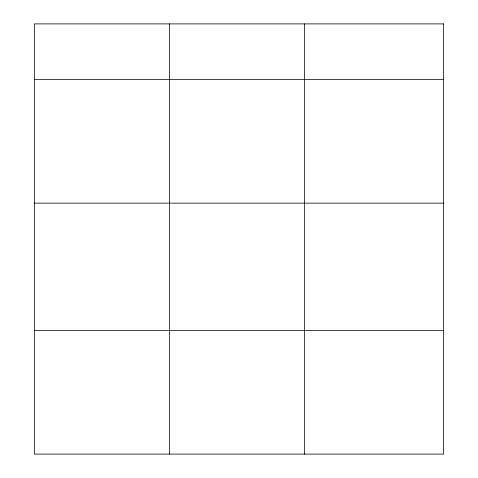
<?xml version="1.0" encoding="UTF-8"?>
<svg xmlns="http://www.w3.org/2000/svg" width="478" height="478" viewBox="0 0 478 478"><rect width="100%" height="100%" fill="white"/><g stroke="black" fill="none" stroke-linecap="round" stroke-linejoin="round"><path stroke-width="0.72" d="M34.35 79.533L443.65 79.533M34.35 203.144L443.65 203.144M34.35 330.495L443.65 330.495M304.486 23.9L304.486 454.1M169.421 23.9L169.421 454.1M443.65 23.9L34.35 23.9L34.35 454.1L443.65 454.1L443.65 23.9"/></g></svg>
